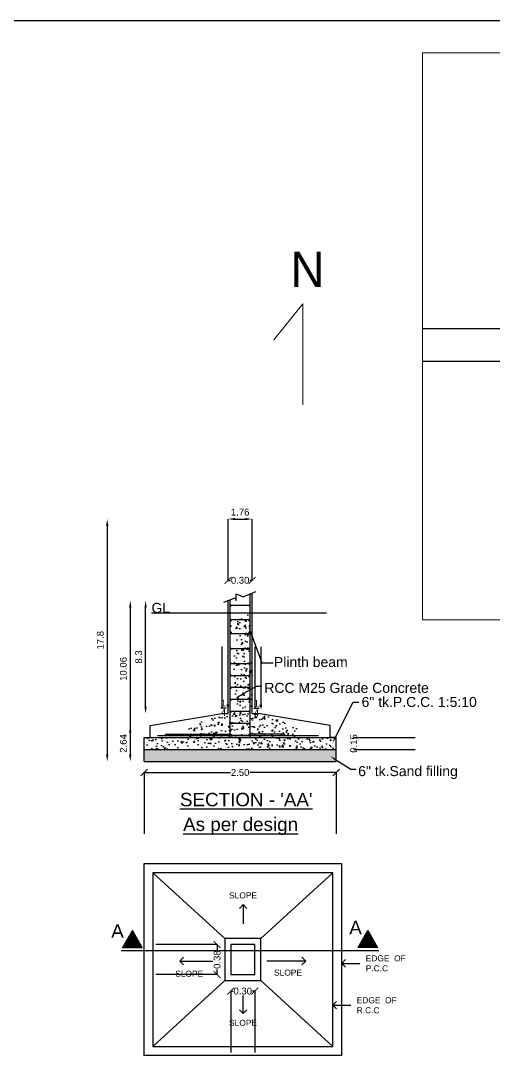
# Model space of a CAD drawing. Header units: metres. Extents: x 0 to 298, y 0 to 242.
# Drawn here: x 127.6 to 162.2, y 89.6 to 166.1 of the extents above; entities that cross this region are included whole.
import ezdxf

# ---------------------------------------------------------------- set-up
doc = ezdxf.new("R2010")
doc.units = ezdxf.units.M
doc.layers.add('LOCATION_PLAN', color=7, linetype='Continuous', lineweight=0)
doc.layers.add('NORTH_DIRECTION', color=7, linetype='Continuous', lineweight=0)
doc.styles.add('AR', font='arial.ttf')
doc.styles.get("Standard").update_dxf_attribs({"font": 'arial.ttf', "height": 0.5})
doc.styles.add('USA TEXT', font='GOTHIC.TTF')
doc.dimstyles.new('ISO-25', dxfattribs={"dimtxt": 2.5, "dimasz": 2.5, "dimexe": 1.25, "dimexo": 0.625, "dimtad": 1, "dimtxsty": 'Standard', "dimcen": 2.5, "dimadec": 0, "dimazin": 0, "dimtfac": 1, "dimtmove": 0, "dimatfit": 3, "dimfxl": 0, "dimarcsym": 0})
doc.dimstyles.new('mohan', dxfattribs={"dimtxt": 9, "dimasz": 4.5, "dimexe": 4.5, "dimexo": 9, "dimgap": 0.0625, "dimtad": 0, "dimdec": 4, "dimzin": 0, "dimdsep": 46, "dimlunit": 4, "dimtxsty": 'Standard', "dimblk": 'ARCHTICK', "dimcen": 0.09, "dimclrd": 9, "dimclre": 9, "dimclrt": 7, "dimadec": 0, "dimazin": 0, "dimtfac": 1, "dimtdec": 4, "dimtix": 1, "dimtofl": 0, "dimtmove": 2, "dimatfit": 0, "dimfxl": 0, "dimtolj": 1, "dimtzin": 0, "dimlwd": -1, "dimarcsym": 0})

# ---------------------------------------------------------------- blocks, each defined once
blk = doc.blocks.new('6')
at = {"linetype": 'ByBlock', "lineweight": -2}
for p, q in [((0, 0), (-1.5, 0)), ((0, 0), (-0.75, 0.75)), ((-0.75, -0.75), (0, 0))]:
    blk.add_line(p, q, dxfattribs=at)
blk = doc.blocks.new('_ArchTick')
at = {"color": 0, "linetype": 'ByBlock', "const_width": 0.15}
blk.add_lwpolyline([(-0.5, -0.5), (0.5, 0.5)], dxfattribs=at)
blk = doc.blocks.new('*D144')
at = {"color": 9, "lineweight": -2}
for p, q in [((142.982, 94.837), (142.982, 90.337)), ((144.743, 94.837), (144.743, 90.337))]:
    blk.add_line(p, q, dxfattribs=at)
at = {"color": 9}
for p, q in [((142.982, 94.837), (143.152, 94.837)), ((144.743, 94.837), (144.574, 94.837))]:
    blk.add_line(p, q, dxfattribs=at)
at = {"layer": 'DEFPOINTS', "color": 0}
for p in [(142.982, 96.048), (144.743, 96.048), (144.743, 94.837)]:
    blk.add_point(p, dxfattribs=at)
at = {"color": 9, "xscale": 0.5, "yscale": 0.5, "zscale": 0.5, "rotation": 180}
blk.add_blockref('_ArchTick', (142.982, 94.837), dxfattribs=at)
at = {"color": 9, "xscale": 0.5, "yscale": 0.5, "zscale": 0.5}
blk.add_blockref('_ArchTick', (144.743, 94.837), dxfattribs=at)
at = {"color": 7, "insert": (143.863, 94.837), "char_height": 0.5, "attachment_point": 5}
blk.add_mtext('\\A1;0.30', dxfattribs=at)
blk = doc.blocks.new('*D145')
at = {"color": 9, "lineweight": -2}
for p, q in [((141.979, 98.25), (137.479, 98.25)), ((141.979, 96.048), (137.479, 96.048))]:
    blk.add_line(p, q, dxfattribs=at)
at = {"color": 9}
for p, q in [((141.979, 98.25), (141.979, 97.861)), ((141.979, 96.048), (141.979, 96.437))]:
    blk.add_line(p, q, dxfattribs=at)
at = {"layer": 'DEFPOINTS', "color": 0}
for p in [(142.982, 98.25), (141.979, 96.048), (142.982, 96.048)]:
    blk.add_point(p, dxfattribs=at)
at = {"color": 9, "xscale": 0.5, "yscale": 0.5, "zscale": 0.5}
for p, rotation in [((141.979, 98.25), 90), ((141.979, 96.048), 270)]:
    blk.add_blockref('_ArchTick', p, dxfattribs=dict(at, rotation=rotation))
at = {"color": 7, "insert": (141.979, 97.149), "char_height": 0.5, "attachment_point": 5, "rotation": 90}
blk.add_mtext('\\A1;0.38', dxfattribs=at)
blk = doc.blocks.new('*D146')
at = {"color": 9, "lineweight": -2, "ltscale": 7}
for p, q in [((142.35, 115.637), (142.35, 120.137)), ((142.79, 115.637), (142.79, 120.137))]:
    blk.add_line(p, q, dxfattribs=at)
at = {"layer": 'DEFPOINTS', "color": 0, "ltscale": 7}
for p in [(142.79, 115.637), (142.35, 114.711), (142.79, 114.711)]:
    blk.add_point(p, dxfattribs=at)
at = {"color": 7, "ltscale": 7, "insert": (142.57, 115.637), "char_height": 0.5, "attachment_point": 5}
blk.add_mtext('\\A1;{\\H1x;\\S1/4;}"', dxfattribs=at)
blk = doc.blocks.new('*D147')
at = {"color": 9, "lineweight": -2, "ltscale": 7}
for p, q in [((144.768, 115.612), (144.768, 120.112)), ((145.209, 115.612), (145.209, 120.112))]:
    blk.add_line(p, q, dxfattribs=at)
at = {"layer": 'DEFPOINTS', "color": 0, "ltscale": 7}
for p in [(145.209, 115.612), (144.768, 115.158), (145.209, 115.158)]:
    blk.add_point(p, dxfattribs=at)
at = {"color": 7, "ltscale": 7, "insert": (144.989, 115.612), "char_height": 0.5, "attachment_point": 5}
blk.add_mtext('\\A1;{\\H1x;\\S1/4;}"', dxfattribs=at)
blk = doc.blocks.new('*D148')
at = {"color": 9, "lineweight": -2, "ltscale": 7}
for p, q in [((136.627, 110.884), (136.627, 106.384)), ((150.715, 110.884), (150.715, 106.384))]:
    blk.add_line(p, q, dxfattribs=at)
at = {"color": 9, "ltscale": 7}
for p, q in [((136.627, 110.884), (142.955, 110.884)), ((150.715, 110.884), (144.386, 110.884))]:
    blk.add_line(p, q, dxfattribs=at)
at = {"layer": 'DEFPOINTS', "color": 0, "ltscale": 7}
for p in [(136.627, 111.698), (150.715, 111.698), (150.715, 110.884)]:
    blk.add_point(p, dxfattribs=at)
at = {"color": 9, "ltscale": 7, "xscale": 0.5, "yscale": 0.5, "zscale": 0.5, "rotation": 180}
blk.add_blockref('_ArchTick', (136.627, 110.884), dxfattribs=at)
at = {"color": 9, "ltscale": 7, "xscale": 0.5, "yscale": 0.5, "zscale": 0.5}
blk.add_blockref('_ArchTick', (150.715, 110.884), dxfattribs=at)
at = {"color": 7, "ltscale": 7, "insert": (143.671, 110.884), "char_height": 0.5, "attachment_point": 5}
blk.add_mtext('\\A1;2.50', dxfattribs=at)
blk = doc.blocks.new('*D149')
at = {"color": 9, "lineweight": -2}
for p, q in [((152.01, 113.459), (156.51, 113.459)), ((152.01, 112.578), (156.51, 112.578))]:
    blk.add_line(p, q, dxfattribs=at)
at = {"layer": 'DEFPOINTS', "color": 0}
for p in [(150.715, 113.459), (152.01, 113.459), (150.715, 112.578)]:
    blk.add_point(p, dxfattribs=at)
at = {"color": 7, "insert": (152.01, 113.018), "char_height": 0.5, "attachment_point": 5, "rotation": 90}
blk.add_mtext('\\A1;0.15', dxfattribs=at)
blk = doc.blocks.new('*D150')
at = {"color": 9, "lineweight": -2}
for p, q in [((142.79, 124.993), (142.79, 129.493)), ((144.551, 124.993), (144.551, 129.493))]:
    blk.add_line(p, q, dxfattribs=at)
at = {"color": 9}
for p, q in [((142.79, 124.993), (142.96, 124.993)), ((144.551, 124.993), (144.382, 124.993))]:
    blk.add_line(p, q, dxfattribs=at)
at = {"layer": 'DEFPOINTS', "color": 0}
for p in [(144.551, 124.993), (142.79, 122.828), (144.551, 122.828)]:
    blk.add_point(p, dxfattribs=at)
at = {"color": 9, "xscale": 0.5, "yscale": 0.5, "zscale": 0.5, "rotation": 180}
blk.add_blockref('_ArchTick', (142.79, 124.993), dxfattribs=at)
at = {"color": 9, "xscale": 0.5, "yscale": 0.5, "zscale": 0.5}
blk.add_blockref('_ArchTick', (144.551, 124.993), dxfattribs=at)
at = {"color": 7, "insert": (143.671, 124.993), "char_height": 0.5, "attachment_point": 5}
blk.add_mtext('\\A1;0.30', dxfattribs=at)
blk = doc.blocks.new('*D154')
at = {"color": 0, "lineweight": -2}
blk.add_line((133.914, 128.993), (133.914, 112.198), dxfattribs=at)
at = {"color": 0}
for points in [[(133.831, 128.993), (133.997, 128.993), (133.914, 129.493)], [(133.831, 112.198), (133.997, 112.198), (133.914, 111.698)]]:
    blk.add_solid(points, dxfattribs=at)
at = {"layer": 'DEFPOINTS', "color": 0}
for p in [(142.79, 129.493), (133.914, 111.698), (142.79, 111.698)]:
    blk.add_point(p, dxfattribs=at)
at = {"color": 0, "insert": (133.409, 120.595), "char_height": 0.5, "attachment_point": 5, "rotation": 90}
blk.add_mtext('17.8', dxfattribs=at)
blk = doc.blocks.new('*D155')
at = {"color": 0, "lineweight": -2}
blk.add_line((135.604, 113.839), (135.604, 112.198), dxfattribs=at)
at = {"color": 0}
for points in [[(135.521, 113.839), (135.687, 113.839), (135.604, 114.339)], [(135.521, 112.198), (135.687, 112.198), (135.604, 111.698)]]:
    blk.add_solid(points, dxfattribs=at)
at = {"layer": 'DEFPOINTS', "color": 0}
for p in [(137.067, 114.339), (135.604, 111.698), (137.067, 111.698)]:
    blk.add_point(p, dxfattribs=at)
at = {"color": 0, "insert": (135.099, 113.018), "char_height": 0.5, "attachment_point": 5, "rotation": 90}
blk.add_mtext('2.64', dxfattribs=at)
blk = doc.blocks.new('*D156')
at = {"color": 0, "lineweight": -2}
blk.add_line((135.604, 123.019), (135.604, 113.959), dxfattribs=at)
at = {"color": 0}
for points in [[(135.521, 123.019), (135.687, 123.019), (135.604, 123.519)], [(135.521, 113.959), (135.687, 113.959), (135.604, 113.459)]]:
    blk.add_solid(points, dxfattribs=at)
at = {"layer": 'DEFPOINTS', "color": 0}
for p in [(142.79, 123.519), (135.604, 113.459), (142.937, 113.459)]:
    blk.add_point(p, dxfattribs=at)
at = {"color": 0, "insert": (135.099, 118.489), "char_height": 0.5, "attachment_point": 5, "rotation": 90}
blk.add_mtext('10.06', dxfattribs=at)
blk = doc.blocks.new('*D157')
at = {"color": 0, "lineweight": -2}
blk.add_line((143.29, 129.493), (144.051, 129.493), dxfattribs=at)
at = {"color": 0}
for points in [[(143.29, 129.576), (143.29, 129.409), (142.79, 129.493)], [(144.051, 129.576), (144.051, 129.409), (144.551, 129.493)]]:
    blk.add_solid(points, dxfattribs=at)
at = {"layer": 'DEFPOINTS', "color": 0}
for p in [(142.79, 129.493), (144.551, 129.493), (144.551, 129.493)]:
    blk.add_point(p, dxfattribs=at)
at = {"color": 0, "insert": (143.671, 129.998), "char_height": 0.5, "attachment_point": 5}
blk.add_mtext('1.76', dxfattribs=at)
blk = doc.blocks.new('*D158')
at = {"color": 0, "lineweight": -2}
blk.add_line((136.731, 115.719), (136.731, 123.019), dxfattribs=at)
at = {"color": 0}
for points in [[(136.647, 123.019), (136.814, 123.019), (136.731, 123.519)], [(136.647, 115.719), (136.814, 115.719), (136.731, 115.219)]]:
    blk.add_solid(points, dxfattribs=at)
at = {"layer": 'DEFPOINTS', "color": 0}
for p in [(136.731, 123.519), (142.79, 123.519), (142.79, 115.219)]:
    blk.add_point(p, dxfattribs=at)
at = {"color": 0, "insert": (136.225, 119.369), "char_height": 0.5, "attachment_point": 5, "rotation": 90}
blk.add_mtext('8.3', dxfattribs=at)

msp = doc.modelspace()

# ---------------------------------------------------------------- hatches: boundary and pattern name
h = msp.add_hatch()
h.set_pattern_fill('AR-CONC', color=256, scale=2, style=0)
h.set_pattern_definition([(50, (-2157.4578, 1911.9197), (1.05257641, -0.0920885), [0.1100622, -1.21068416]), (355, (-2157.4578, 1911.9197), (-0.20361702, 1.1038389), [0.08804976, -0.96854733]), (100.4514, (-2157.3701, 1911.912), (0.84896018, 1.01174974), [0.09353847, -1.0289232]), (46.1842, (-2157.4578, 1912.2132), (1.5661719, -0.2428985), [0.1650933, -1.8160262]), (96.6356, (-2157.3273, 1912.1929), (1.3716137, 1.429514), [0.1403077, -1.5433846]), (351.1842, (-2157.4578, 1912.2132), (1.3716126, 1.4295151), [0.1320746, -1.452821]), (21, (-2157.3111, 1912.1398), (0.87595868, -0.5908416), [0.1100622, -1.21068416]), (326, (-2157.3111, 1912.1398), (0.35706426, 1.06415476), [0.08804976, -0.96854733]), (71.4514, (-2157.2381, 1912.0905), (1.2330233, 0.4733122), [0.09353847, -1.0289232]), (37.5, (-2157.4578, 1911.91966), (0.01784454, 0.488520383), [0, -0.95680736, 0, -0.98322229, 0, -0.97221607]), (7.5, (-2157.4578, 1911.91966), (0.38605348, 0.57879759), [0, -0.56058345, 0, -0.93479492, 0, -0.37054273]), (327.5, (-2157.78507, 1911.91966), (0.783382264, -0.033099183), [0, -0.36687399, 0, -1.14464684, 0, -1.51885831]), (317.5, (-2157.9318, 1911.91966), (0.85582334, 0.14690366), [0, -0.47693618, 0, -0.7601629, 0, -1.07860952])])
h.paths.add_polyline_path([(143.37711, 119.47524), (143.23036, 119.47524), (143.23036, 115.2195), (142.79011, 115.2195), (139.9285, 114.339), (139.9285, 113.4585), (143.37711, 113.4585)])
edge = h.paths.add_edge_path(flags=16)
edge.add_ellipse((142.11032, 113.65327), major_axis=(-0.02079, 0.02079), ratio=1, start_angle=45, end_angle=225, ccw=False)
edge.add_ellipse((142.11032, 113.65327), major_axis=(0.02079, 0.02079), ratio=1, start_angle=-45, end_angle=135, ccw=False)
edge = h.paths.add_edge_path(flags=16)
edge.add_ellipse((140.8568, 113.65055), major_axis=(-0.02079, 0.02079), ratio=1, start_angle=45, end_angle=225, ccw=False)
edge.add_ellipse((140.8568, 113.65055), major_axis=(0.02079, 0.02079), ratio=1, start_angle=-45, end_angle=135, ccw=False)
edge = h.paths.add_edge_path(flags=16)
edge.add_ellipse((140.62779, 113.65055), major_axis=(0.02079, 0.02079), ratio=1, start_angle=135, end_angle=315, ccw=False)
edge.add_ellipse((140.62779, 113.65055), major_axis=(-0.02079, 0.02079), ratio=1, start_angle=-135, end_angle=45, ccw=False)
edge = h.paths.add_edge_path()
edge.add_line((143.37711, 114.4731), (143.40399, 114.4731))
edge.add_ellipse((143.43339, 114.4731), major_axis=(-0.02079, 0.02079), ratio=1, start_angle=-135, end_angle=45, ccw=False)
edge.add_line((143.4628, 114.4731), (144.31867, 114.4731))
edge.add_ellipse((144.34808, 114.4731), major_axis=(-0.02079, 0.02079), ratio=1, start_angle=-135, end_angle=45, ccw=False)
edge.add_line((144.37748, 114.4731), (144.40436, 114.4731))
edge.add_line((144.40436, 114.4731), (144.40436, 115.35359))
edge.add_line((144.40436, 115.35359), (144.37748, 115.35359))
edge.add_ellipse((144.34808, 115.35359), major_axis=(-0.02079, 0.02079), ratio=1, start_angle=45, end_angle=225, ccw=False)
edge.add_line((144.31867, 115.35359), (143.4628, 115.35359))
edge.add_ellipse((143.43339, 115.35359), major_axis=(0.02079, 0.02079), ratio=1, start_angle=135, end_angle=315, ccw=False)
edge.add_line((143.40399, 115.35359), (143.37711, 115.35359))
edge.add_line((143.37711, 115.35359), (143.37711, 114.4731))
h.paths.add_polyline_path([(144.40436, 113.4585), (147.85298, 113.4585), (147.85298, 114.339), (144.99136, 115.2195), (144.55111, 115.2195), (144.55111, 119.47524), (144.40436, 119.47524)])
edge = h.paths.add_edge_path(flags=16)
edge.add_ellipse((145.67115, 113.65327), major_axis=(0.02079, 0.02079), ratio=1, start_angle=135, end_angle=315, ccw=False)
edge.add_ellipse((145.67115, 113.65327), major_axis=(0.02079, 0.02079), ratio=1, start_angle=-45, end_angle=135, ccw=False)
edge = h.paths.add_edge_path(flags=16)
edge.add_ellipse((146.92467, 113.65055), major_axis=(0.02079, 0.02079), ratio=1, start_angle=135, end_angle=315, ccw=False)
edge.add_ellipse((146.92467, 113.65055), major_axis=(-0.02079, 0.02079), ratio=1, start_angle=-135, end_angle=45, ccw=False)
edge = h.paths.add_edge_path(flags=16)
edge.add_ellipse((147.15368, 113.65055), major_axis=(-0.02079, 0.02079), ratio=1, start_angle=45, end_angle=225, ccw=False)
edge.add_ellipse((147.15368, 113.65055), major_axis=(0.02079, 0.02079), ratio=1, start_angle=-45, end_angle=135, ccw=False)
edge = h.paths.add_edge_path()
edge.add_line((144.40436, 113.5926), (144.40436, 114.4731))
edge.add_line((144.40436, 114.4731), (144.37748, 114.4731))
edge.add_ellipse((144.34808, 114.4731), major_axis=(-0.02079, 0.02079), ratio=1, start_angle=45, end_angle=225, ccw=False)
edge.add_line((144.31867, 114.4731), (143.4628, 114.4731))
edge.add_ellipse((143.43339, 114.4731), major_axis=(-0.02079, 0.02079), ratio=1, start_angle=45, end_angle=225, ccw=False)
edge.add_line((143.40399, 114.4731), (143.37711, 114.4731))
edge.add_line((143.37711, 114.4731), (143.37711, 113.5926))
edge.add_line((143.37711, 113.5926), (144.40436, 113.5926))
edge = h.paths.add_edge_path()
edge.add_ellipse((143.43339, 116.23409), major_axis=(0.02079, 0.02079), ratio=1, start_angle=135, end_angle=315, ccw=False)
edge.add_line((143.40399, 116.23409), (143.37711, 116.23409))
edge.add_line((143.37711, 116.23409), (143.37711, 115.35359))
edge.add_line((143.37711, 115.35359), (143.40399, 115.35359))
edge.add_ellipse((143.43339, 115.35359), major_axis=(0.02079, 0.02079), ratio=1, start_angle=-45, end_angle=135, ccw=False)
edge.add_line((143.4628, 115.35359), (144.31867, 115.35359))
edge.add_ellipse((144.34808, 115.35359), major_axis=(0.02079, 0.02079), ratio=1, start_angle=-45, end_angle=135, ccw=False)
edge.add_line((144.37748, 115.35359), (144.40436, 115.35359))
edge.add_line((144.40436, 115.35359), (144.40436, 116.23409))
edge.add_line((144.40436, 116.23409), (144.37748, 116.23409))
edge.add_ellipse((144.34808, 116.23409), major_axis=(-0.02079, 0.02079), ratio=1, start_angle=45, end_angle=225, ccw=False)
edge.add_line((144.31867, 116.23409), (143.4628, 116.23409))
edge = h.paths.add_edge_path()
edge.add_ellipse((143.43339, 117.11459), major_axis=(0.02079, 0.02079), ratio=1, start_angle=135, end_angle=315, ccw=False)
edge.add_line((143.40399, 117.11459), (143.37711, 117.11459))
edge.add_line((143.37711, 117.11459), (143.37711, 116.23409))
edge.add_line((143.37711, 116.23409), (143.40399, 116.23409))
edge.add_ellipse((143.43339, 116.23409), major_axis=(0.02079, 0.02079), ratio=1, start_angle=-45, end_angle=135, ccw=False)
edge.add_line((143.4628, 116.23409), (144.31867, 116.23409))
edge.add_ellipse((144.34808, 116.23409), major_axis=(0.02079, 0.02079), ratio=1, start_angle=-45, end_angle=135, ccw=False)
edge.add_line((144.37748, 116.23409), (144.40436, 116.23409))
edge.add_line((144.40436, 116.23409), (144.40436, 117.11459))
edge.add_line((144.40436, 117.11459), (144.37748, 117.11459))
edge.add_ellipse((144.34808, 117.11459), major_axis=(-0.02079, 0.02079), ratio=1, start_angle=45, end_angle=225, ccw=False)
edge.add_line((144.31867, 117.11459), (143.4628, 117.11459))
edge = h.paths.add_edge_path()
edge.add_ellipse((143.43339, 117.99509), major_axis=(-0.02079, 0.02079), ratio=1, start_angle=45, end_angle=225, ccw=False)
edge.add_line((143.40399, 117.99509), (143.37711, 117.99509))
edge.add_line((143.37711, 117.99509), (143.37711, 117.11459))
edge.add_line((143.37711, 117.11459), (143.40399, 117.11459))
edge.add_ellipse((143.43339, 117.11459), major_axis=(0.02079, 0.02079), ratio=1, start_angle=-45, end_angle=135, ccw=False)
edge.add_line((143.4628, 117.11459), (144.31867, 117.11459))
edge.add_ellipse((144.34808, 117.11459), major_axis=(0.02079, 0.02079), ratio=1, start_angle=-45, end_angle=135, ccw=False)
edge.add_line((144.37748, 117.11459), (144.40436, 117.11459))
edge.add_line((144.40436, 117.11459), (144.40436, 117.99509))
edge.add_line((144.40436, 117.99509), (144.37748, 117.99509))
edge.add_ellipse((144.34808, 117.99509), major_axis=(-0.02079, 0.02079), ratio=1, start_angle=45, end_angle=225, ccw=False)
edge.add_line((144.31867, 117.99509), (143.4628, 117.99509))
edge = h.paths.add_edge_path()
edge.add_ellipse((144.34808, 117.99509), major_axis=(-0.02079, 0.02079), ratio=1, start_angle=-135, end_angle=45, ccw=False)
edge.add_line((144.37748, 117.99509), (144.40436, 117.99509))
edge.add_line((144.40436, 117.99509), (144.40436, 118.87558))
edge.add_line((144.40436, 118.87558), (144.37748, 118.87558))
edge.add_ellipse((144.34808, 118.87558), major_axis=(-0.02079, 0.02079), ratio=1, start_angle=45, end_angle=225, ccw=False)
edge.add_line((144.31867, 118.87558), (143.4628, 118.87558))
edge.add_ellipse((143.43339, 118.87558), major_axis=(-0.02079, 0.02079), ratio=1, start_angle=45, end_angle=225, ccw=False)
edge.add_line((143.40399, 118.87558), (143.37711, 118.87558))
edge.add_line((143.37711, 118.87558), (143.37711, 117.99509))
edge.add_line((143.37711, 117.99509), (143.40399, 117.99509))
edge.add_ellipse((143.43339, 117.99509), major_axis=(-0.02079, 0.02079), ratio=1, start_angle=-135, end_angle=45, ccw=False)
edge.add_line((143.4628, 117.99509), (144.31867, 117.99509))
edge = h.paths.add_edge_path()
edge.add_line((143.37711, 119.47524), (143.37711, 118.87558))
edge.add_line((143.37711, 118.87558), (143.40399, 118.87558))
edge.add_ellipse((143.43339, 118.87558), major_axis=(-0.02079, 0.02079), ratio=1, start_angle=-135, end_angle=45, ccw=False)
edge.add_line((143.4628, 118.87558), (144.31867, 118.87558))
edge.add_ellipse((144.34808, 118.87558), major_axis=(0.02079, 0.02079), ratio=1, start_angle=-45, end_angle=135, ccw=False)
edge.add_line((144.37748, 118.87558), (144.40436, 118.87558))
edge.add_line((144.40436, 118.87558), (144.40436, 119.47524))
edge.add_line((144.40436, 119.47524), (143.37711, 119.47524))
h.paths.add_polyline_path([(144.40436, 119.62198), (144.40436, 120.64923), (143.37711, 120.64923), (143.37711, 119.62198)])
edge = h.paths.add_edge_path(flags=16)
edge.add_ellipse((143.43965, 119.68952), major_axis=(0.02079, 0.02079), ratio=1, start_angle=135, end_angle=315, ccw=False)
edge.add_ellipse((143.43965, 119.68952), major_axis=(-0.02079, 0.02079), ratio=1, start_angle=-135, end_angle=45, ccw=False)
edge = h.paths.add_edge_path(flags=16)
edge.add_ellipse((144.34182, 119.68952), major_axis=(0.02079, 0.02079), ratio=1, start_angle=135, end_angle=315, ccw=False)
edge.add_ellipse((144.34182, 119.68952), major_axis=(0.02079, 0.02079), ratio=1, start_angle=-45, end_angle=135, ccw=False)
edge = h.paths.add_edge_path(flags=16)
edge.add_ellipse((143.43807, 120.58458), major_axis=(0.02079, 0.02079), ratio=1, start_angle=-45, end_angle=135, ccw=False)
edge.add_ellipse((143.43807, 120.58458), major_axis=(0.02079, 0.02079), ratio=1, start_angle=135, end_angle=315, ccw=False)
edge = h.paths.add_edge_path(flags=16)
edge.add_ellipse((144.3434, 120.58458), major_axis=(0.02079, 0.02079), ratio=1, start_angle=-45, end_angle=135, ccw=False)
edge.add_ellipse((144.3434, 120.58458), major_axis=(-0.02079, 0.02079), ratio=1, start_angle=45, end_angle=225, ccw=False)
edge = h.paths.add_edge_path()
edge.add_line((144.40436, 120.79598), (144.40436, 121.67344))
edge.add_line((144.40436, 121.67344), (144.37748, 121.67344))
edge.add_ellipse((144.34808, 121.67344), major_axis=(-0.02079, 0.02079), ratio=1, start_angle=45, end_angle=225, ccw=False)
edge.add_line((144.31867, 121.67344), (143.4628, 121.67344))
edge.add_ellipse((143.43339, 121.67344), major_axis=(-0.02079, 0.02079), ratio=1, start_angle=45, end_angle=225, ccw=False)
edge.add_line((143.40399, 121.67344), (143.37711, 121.67344))
edge.add_line((143.37711, 121.67344), (143.37711, 120.79598))
edge.add_line((143.37711, 120.79598), (144.40436, 120.79598))
edge = h.paths.add_edge_path()
edge.add_line((143.82334, 122.05382), (143.74993, 122.24809))
edge.add_line((143.74993, 122.24809), (143.37711, 122.10721))
edge.add_line((143.37711, 122.10721), (143.37711, 121.67344))
edge.add_line((143.37711, 121.67344), (143.40399, 121.67344))
edge.add_ellipse((143.43339, 121.67344), major_axis=(-0.02079, 0.02079), ratio=1, start_angle=-135, end_angle=45, ccw=False)
edge.add_line((143.4628, 121.67344), (144.31867, 121.67344))
edge.add_ellipse((144.34808, 121.67344), major_axis=(0.02079, 0.02079), ratio=1, start_angle=-45, end_angle=135, ccw=False)
edge.add_line((144.37748, 121.67344), (144.40436, 121.67344))
edge.add_line((144.40436, 121.67344), (144.40436, 122.52))
edge.add_line((144.40436, 122.52), (143.90363, 122.30617))
edge.add_line((143.90363, 122.30617), (143.82334, 122.53593))
edge.add_line((143.82334, 122.53593), (143.82334, 122.05382))
h.paths.add_polyline_path([(142.45449, 116.1378), (143.56599, 116.1378), (143.56599, 115.13582), (142.45449, 115.13582)], flags=9)
h = msp.add_hatch()
h.set_pattern_fill('AR-CONC', color=256, scale=2, style=0)
h.set_pattern_definition([(50, (139.2681, 97.203), (1.052576, -0.09209), [0.11006, -1.210684]), (355, (139.2681, 97.203), (-0.203617, 1.10384), [0.08805, -0.96855]), (100.4514, (139.3558, 97.1953), (0.84896, 1.01175), [0.09354, -1.028923]), (46.184, (139.2681, 97.4965), (1.56617, -0.2429), [0.16509, -1.81603]), (96.636, (139.3986, 97.4762), (1.37161, 1.42951), [0.14031, -1.54338]), (351.184, (139.2681, 97.4965), (1.37161, 1.42952), [0.13207, -1.45282]), (21, (139.4149, 97.4231), (0.87596, -0.59084), [0.11006, -1.210684]), (326, (139.4149, 97.4231), (0.357064, 1.064155), [0.08805, -0.96855]), (71.4514, (139.4879, 97.3739), (1.233023, 0.47331), [0.09354, -1.028923]), (37.5, (139.26812, 97.203), (0.0178445, 0.4885204), [0, -0.956807, 0, -0.983222, 0, -0.972216]), (7.5, (139.2681, 97.203), (0.386053, 0.578798), [0, -0.560583, 0, -0.934795, 0, -0.370543]), (327.5, (138.94087, 97.203), (0.783382, -0.033099), [0, -0.366874, 0, -1.144647, 0, -1.518858]), (317.5, (138.7941, 97.203), (0.855823, 0.146904), [0, -0.476936, 0, -0.760163, 0, -1.07861])])
h.paths.add_polyline_path([(136.62663, 113.4585), (136.62663, 112.578), (150.71459, 112.578), (150.71459, 113.4585), (150.27434, 113.4585)])
at = {"ltscale": 7}
h = msp.add_hatch(dxfattribs=at)
h.set_pattern_fill('AR-SAND', color=256, scale=2, style=0)
h.set_pattern_definition([(37.5, (139.26812, 96.90948), (-0.0092442, 0.2827606), [0, -0.2230594, 0, -0.2494743, 0, -0.238468]), (7.5, (139.26812, 96.9095), (0.259714, 0.414149), [0, -0.1203347, 0, -0.201047, 0, -0.0770435]), (327.5, (139.08762, 96.90948), (0.456999, 0.0008305), [0, -0.0733748, 0, -0.2641493, 0, -0.3448615]), (317.5, (139.08762, 96.9095), (0.441148, 0.1287985), [0, -0.0366874, 0, -0.1731645, 0, -0.198112])])
h.paths.add_polyline_path([(136.62663, 112.578), (136.62663, 111.69751), (150.71459, 111.69751), (150.71459, 112.578)])

# ---------------------------------------------------------------- linework, layer by layer
at = {"color": 1, "ltscale": 25}
for p, q in [((197.87101, 143.44623), (157.05487, 143.44623)), ((177.83055, 141.05473), (157.05487, 141.05473))]:
    msp.add_line(p, q, dxfattribs=at)
at = {"linetype": 'ByBlock', "ltscale": 7}
for p, q in [((143.38309, 123.52132), (143.38309, 124.00343)), ((143.38309, 124.00343), (143.90363, 123.77367)), ((143.90363, 123.77367), (144.82498, 124.16711)), ((144.40436, 120.94273), (144.40436, 123.98749)), ((144.55111, 115.2195), (144.55111, 124.05016)), ((142.46645, 123.39694), (143.30968, 123.71559)), ((142.79011, 115.2195), (142.79011, 123.51925)), ((142.93686, 120.94273), (142.93686, 123.5747)), ((143.30968, 123.71559), (143.38309, 123.52132)), ((142.93686, 122.11673), (144.40436, 122.11673)), ((142.93686, 121.08948), (144.40436, 121.08948)), ((142.93686, 113.4585), (142.93686, 120.94273)), ((144.40436, 113.4585), (144.40436, 120.94273)), ((137.06688, 114.339), (142.34987, 115.2195)), ((142.34987, 115.2195), (142.79011, 115.2195)), ((144.55111, 115.2195), (144.99136, 115.2195)), ((150.27434, 114.339), (144.99136, 115.2195)), ((137.06688, 113.4585), (137.06688, 114.339)), ((150.27434, 113.4585), (150.27434, 114.339)), ((136.62663, 113.4585), (150.71459, 113.4585)), ((136.62663, 111.69751), (136.62663, 113.4585)), ((136.62663, 113.4585), (137.06688, 113.4585)), ((150.71459, 113.4585), (150.27434, 113.4585)), ((150.71459, 111.69751), (150.71459, 113.4585)), ((136.62663, 112.578), (150.71459, 112.578)), ((136.62663, 111.69751), (150.71459, 111.69751))]:
    msp.add_line(p, q, dxfattribs=at)
for p, q in [((137.16304, 122.60215), (150.01779, 122.60215)), ((144.40436, 123.14094), (142.93686, 123.14094)), ((144.41086, 121.25394), (145.26355, 118.93014)), ((144.40436, 119.97301), (142.93686, 119.97301)), ((144.40436, 118.87558), (142.93686, 118.87558)), ((145.26355, 118.93014), (146.09883, 118.93014)), ((144.40436, 117.99509), (142.93686, 117.99509)), ((144.40436, 117.11459), (142.93686, 117.11459)), ((143.62209, 116.51239), (144.86255, 117.2179)), ((144.86255, 117.2179), (145.27235, 117.2179)), ((144.40436, 116.23409), (142.93686, 116.23409)), ((150.59454, 113.3452), (151.97551, 116.03922)), ((151.97551, 116.03922), (152.38532, 116.03922)), ((144.40436, 115.35359), (142.93686, 115.35359)), ((144.40436, 115.35359), (142.93686, 115.35359)), ((144.40436, 114.4731), (142.93686, 114.4731)), ((137.59641, 113.5926), (149.4221, 113.5926)), ((138.16382, 113.69447), (142.79011, 113.69447)), ((138.16382, 113.69447), (142.93686, 113.69447)), ((138.18701, 113.5926), (149.35573, 113.5926)), ((144.40436, 113.5926), (142.93686, 113.5926)), ((146.93355, 113.69447), (144.40436, 113.69447)), ((146.93355, 113.69447), (144.84059, 113.69447)), ((150.5796, 111.8968), (151.78409, 111.13269)), ((151.78409, 111.13269), (152.1939, 111.13269)), ((151.12692, 104.19295), (136.59871, 104.19295)), ((136.59871, 104.19295), (136.59871, 90.10499)), ((151.12692, 90.10499), (151.12692, 104.19295)), ((150.46655, 103.53257), (137.25908, 103.53257)), ((137.25908, 103.53257), (137.25908, 90.76536)), ((137.25908, 103.53257), (142.54207, 98.68984)), ((145.18356, 98.68984), (150.46655, 103.53257)), ((150.46655, 90.76536), (150.46655, 103.53257)), ((143.89917, 100.81838), (143.89917, 99.77664)), ((145.18356, 98.68984), (142.54207, 98.68984)), ((142.54207, 98.68984), (142.54207, 95.6081)), ((144.74331, 98.24959), (142.98232, 98.24959)), ((142.98232, 98.24959), (142.98232, 96.04835)), ((144.74331, 96.04835), (144.74331, 98.24959)), ((145.18356, 95.6081), (145.18356, 98.68984)), ((139.60826, 97.04399), (141.66157, 97.04399)), ((148.11738, 97.04399), (145.62381, 97.04399)), ((151.4938, 96.87802), (152.44767, 96.87802)), ((142.98232, 96.04835), (144.74331, 96.04835)), ((142.54207, 95.6081), (137.25908, 90.76536)), ((142.54207, 95.6081), (145.18356, 95.6081)), ((145.18356, 95.6081), (150.46655, 90.76536)), ((143.89917, 93.55685), (143.89917, 94.5213)), ((150.83342, 93.80337), (151.78729, 93.80337)), ((137.25908, 90.76536), (150.46655, 90.76536)), ((151.12692, 90.10499), (136.59871, 90.10499))]:
    msp.add_line(p, q)
at = {"ltscale": 0.1}
for p, q in [((135.76255, 99.28269), (135.04562, 98.04092)), ((135.06042, 98.04092), (135.96007, 98.94058)), ((135.13171, 98.19004), (135.93159, 98.98992)), ((135.13824, 98.04092), (135.98856, 98.89124)), ((135.21607, 98.04092), (136.01704, 98.8419)), ((135.23802, 98.37418), (135.9031, 99.03926)), ((135.29389, 98.04092), (136.04553, 98.79256)), ((135.34434, 98.55832), (135.87461, 99.0886)), ((135.37172, 98.04092), (136.07402, 98.74322)), ((135.45065, 98.74246), (135.84613, 99.13794)), ((135.55696, 98.92659), (135.81764, 99.18728)), ((135.66327, 99.11073), (135.78916, 99.23661)), ((136.47622, 98.04092), (135.76255, 99.28269)), ((152.32303, 98.04092), (153.03997, 99.28269)), ((152.3478, 98.04092), (153.24114, 98.93426)), ((152.3955, 98.16645), (153.21265, 98.9836)), ((152.42563, 98.04092), (153.26962, 98.88492)), ((152.50182, 98.35059), (153.18416, 99.03294)), ((152.50345, 98.04092), (153.29811, 98.83558)), ((152.58128, 98.04092), (153.3266, 98.78624)), ((152.60813, 98.53472), (153.15568, 99.08227)), ((152.6591, 98.04092), (153.35508, 98.7369)), ((152.71444, 98.71886), (153.12719, 99.13161)), ((152.82075, 98.903), (153.09871, 99.18095)), ((152.92706, 99.08714), (153.07022, 99.23029)), ((153.03338, 99.27128), (153.04173, 99.27963)), ((153.03997, 99.28269), (153.7569, 98.04092)), ((135.04562, 98.04092), (136.47622, 98.04092)), ((135.44954, 98.04092), (136.1025, 98.69388)), ((135.52737, 98.04092), (136.13099, 98.64454)), ((135.6052, 98.04092), (136.15948, 98.5952)), ((135.68302, 98.04092), (136.18796, 98.54586)), ((135.76085, 98.04092), (136.21645, 98.49652)), ((135.83867, 98.04092), (136.24493, 98.44718)), ((135.9165, 98.04092), (136.27342, 98.39784)), ((135.99432, 98.04092), (136.30191, 98.3485)), ((136.07215, 98.04092), (136.33039, 98.29916)), ((136.14998, 98.04092), (136.35888, 98.24982)), ((136.2278, 98.04092), (136.38737, 98.20048)), ((136.30563, 98.04092), (136.41585, 98.15115)), ((136.38345, 98.04092), (136.44434, 98.10181)), ((136.46128, 98.04092), (136.47282, 98.05247)), ((153.7569, 98.04092), (152.32303, 98.04092)), ((152.73693, 98.04092), (153.38357, 98.68756)), ((152.81476, 98.04092), (153.41205, 98.63822)), ((152.89258, 98.04092), (153.44054, 98.58888)), ((152.97041, 98.04092), (153.46903, 98.53954)), ((153.04823, 98.04092), (153.49751, 98.4902)), ((153.12606, 98.04092), (153.526, 98.44086)), ((153.20388, 98.04092), (153.55449, 98.39152)), ((153.28171, 98.04092), (153.58297, 98.34218)), ((153.35954, 98.04092), (153.61146, 98.29284)), ((153.43736, 98.04092), (153.63994, 98.2435)), ((153.51519, 98.04092), (153.66843, 98.19416)), ((153.59301, 98.04092), (153.69692, 98.14482)), ((153.67084, 98.04092), (153.7254, 98.09548)), ((153.74866, 98.04092), (153.75389, 98.04614))]:
    msp.add_line(p, q, dxfattribs=at)
at = {"ltscale": 2}
msp.add_line((134.95036, 97.8208), (153.85216, 97.8208), dxfattribs=at)
at = {"color": 1, "ltscale": 25}
msp.add_lwpolyline([(10.27602, 6.72489), (247.924, 6.72489), (247.924, 166.06417), (10.27602, 166.06417)], close=True, dxfattribs=at)
for centre, major_axis, start_param, end_param in [((142.99315, 123.14094), (0.02079, 0.02079), 5.49778714, 8.6393798), ((142.99315, 123.14094), (0.02079, 0.02079), 2.35619449, 5.49778714), ((144.34808, 123.14094), (0.02079, 0.02079), 5.49778714, 8.6393798), ((144.34808, 123.14094), (-0.02079, 0.02079), 0.78539816, 3.92699082), ((142.99035, 121.64424), (-0.02079, 0.02079), 3.92699082, 7.06858347), ((142.99783, 122.05208), (-0.02079, 0.02079), 3.92699082, 7.06858347), ((142.99783, 122.05208), (-0.02079, 0.02079), 0.78539816, 3.92699082), ((144.3434, 122.05208), (0.02079, 0.02079), 5.49778714, 8.6393798), ((144.3434, 122.05208), (-0.02079, 0.02079), 0.78539816, 3.92699082), ((144.35087, 121.64424), (0.02079, 0.02079), 5.49778714, 8.6393798), ((142.99035, 121.64424), (-0.02079, 0.02079), 0.78539816, 3.92699082), ((142.99941, 121.15702), (0.02079, 0.02079), 5.49778714, 8.6393798), ((142.99941, 121.15702), (0.02079, 0.02079), 2.35619449, 5.49778714), ((144.34182, 121.15702), (-0.02079, 0.02079), 3.92699082, 7.06858347), ((144.34182, 121.15702), (-0.02079, 0.02079), 0.78539816, 3.92699082), ((144.35087, 121.64424), (0.02079, 0.02079), 2.35619449, 5.49778714), ((142.99315, 119.97301), (0.02079, 0.02079), 5.49778714, 8.6393798), ((142.99315, 119.97301), (0.02079, 0.02079), 2.35619449, 5.49778714), ((144.34808, 119.97301), (0.02079, 0.02079), 5.49778714, 8.6393798), ((144.34808, 119.97301), (-0.02079, 0.02079), 0.78539816, 3.92699082), ((142.99315, 118.87558), (0.02079, 0.02079), 5.49778714, 8.6393798), ((142.99315, 118.87558), (0.02079, 0.02079), 2.35619449, 5.49778714), ((144.34808, 118.87558), (0.02079, 0.02079), 5.49778714, 8.6393798), ((144.34808, 118.87558), (-0.02079, 0.02079), 0.78539816, 3.92699082), ((142.99315, 117.99509), (0.02079, 0.02079), 5.49778714, 8.6393798), ((142.99315, 117.99509), (0.02079, 0.02079), 2.35619449, 5.49778714), ((144.34808, 117.99509), (0.02079, 0.02079), 5.49778714, 8.6393798), ((144.34808, 117.99509), (0.02079, 0.02079), 2.35619449, 5.49778714), ((142.99315, 117.11459), (-0.02079, 0.02079), 3.92699082, 7.06858347), ((142.99315, 117.11459), (-0.02079, 0.02079), 0.78539816, 3.92699082), ((144.34808, 117.11459), (0.02079, 0.02079), 5.49778714, 8.6393798), ((144.34808, 117.11459), (-0.02079, 0.02079), 0.78539816, 3.92699082), ((142.99315, 116.23409), (-0.02079, 0.02079), 3.92699082, 7.06858347), ((142.99315, 116.23409), (-0.02079, 0.02079), 0.78539816, 3.92699082), ((144.34808, 116.23409), (0.02079, 0.02079), 5.49778714, 8.6393798), ((144.34808, 116.23409), (-0.02079, 0.02079), 0.78539816, 3.92699082), ((142.99315, 115.35359), (-0.02079, 0.02079), 3.92699082, 7.06858347), ((142.99315, 115.35359), (-0.02079, 0.02079), 0.78539816, 3.92699082), ((144.34808, 115.35359), (0.02079, 0.02079), 5.49778714, 8.6393798), ((144.34808, 115.35359), (-0.02079, 0.02079), 0.78539816, 3.92699082), ((142.99315, 114.4731), (0.02079, 0.02079), 5.49778714, 8.6393798), ((142.99315, 114.4731), (0.02079, 0.02079), 2.35619449, 5.49778714), ((144.34808, 114.4731), (0.02079, 0.02079), 5.49778714, 8.6393798), ((144.34808, 114.4731), (0.02079, 0.02079), 2.35619449, 5.49778714), ((138.20642, 113.65055), (-0.02079, 0.02079), 3.92699082, 7.06858347), ((138.20642, 113.65055), (-0.02079, 0.02079), 3.92699082, 7.06858347), ((138.20642, 113.65055), (-0.02079, 0.02079), 0.78539816, 3.92699082), ((138.20642, 113.65055), (-0.02079, 0.02079), 0.78539816, 3.92699082), ((138.43543, 113.65055), (0.02079, 0.02079), 5.49778714, 8.6393798), ((138.43543, 113.65055), (0.02079, 0.02079), 5.49778714, 8.6393798), ((138.43543, 113.65055), (-0.02079, 0.02079), 0.78539816, 3.92699082), ((138.43543, 113.65055), (-0.02079, 0.02079), 0.78539816, 3.92699082), ((139.68895, 113.65327), (0.02079, 0.02079), 5.49778714, 8.6393798), ((139.68895, 113.65327), (-0.02079, 0.02079), 0.78539816, 3.92699082), ((142.99863, 113.65141), (-0.02079, 0.02079), 3.92699082, 7.06858347), ((142.99863, 113.65141), (-0.02079, 0.02079), 0.78539816, 3.92699082), ((144.34391, 113.65017), (-0.02079, 0.02079), 3.92699082, 7.06858347), ((144.34391, 113.65017), (0.02079, 0.02079), 2.35619449, 5.49778714), ((145.45103, 113.65327), (-0.02079, 0.02079), 3.92699082, 7.06858347), ((145.45103, 113.65327), (-0.02079, 0.02079), 0.78539816, 3.92699082), ((146.70454, 113.65055), (-0.02079, 0.02079), 3.92699082, 7.06858347), ((146.70454, 113.65055), (-0.02079, 0.02079), 3.92699082, 7.06858347), ((146.70454, 113.65055), (0.02079, 0.02079), 2.35619449, 5.49778714), ((146.70454, 113.65055), (0.02079, 0.02079), 2.35619449, 5.49778714), ((146.93355, 113.65055), (0.02079, 0.02079), 5.49778714, 8.6393798), ((146.93355, 113.65055), (0.02079, 0.02079), 5.49778714, 8.6393798), ((146.93355, 113.65055), (-0.02079, 0.02079), 0.78539816, 3.92699082), ((146.93355, 113.65055), (-0.02079, 0.02079), 0.78539816, 3.92699082)]:
    msp.add_ellipse(centre, major_axis=major_axis, ratio=1, start_param=start_param, end_param=end_param)
for points in [[(144.3592, 121.23498), (144.29712, 121.56392), (144.46252, 121.2729)], [(143.6493, 116.46455), (143.33508, 116.34915), (143.59489, 116.56022)], [(150.64351, 113.32009), (150.44392, 113.05137), (150.54557, 113.3703)], [(150.55012, 111.85033), (150.30078, 112.07368), (150.60908, 111.94327)]]:
    msp.add_solid(points)
at = {"layer": 'LOCATION_PLAN', "color": 7}
msp.add_lwpolyline([(157.05487, 163.70835), (206.55941, 163.70835), (206.55941, 122.0892), (157.05487, 122.0892)], close=True, dxfattribs=at)
at = {"layer": 'NORTH_DIRECTION', "color": 7}
msp.add_lwpolyline([(148.26396, 137.87226), (148.26396, 137.87226), (148.26396, 145.28033), (146.13663, 142.64244)], dxfattribs=at)

# ---------------------------------------------------------------- block references
for p, xscale, yscale, zscale, rotation in [((143.89917, 101.18525), 0.3668739878630736, 0.3668739878630736, 0.3668739878630736, 90), ((139.24138, 97.04399), 0.3668739877321057, 0.3668739877321057, 0.3668739877321057, 180), ((151.12692, 96.87802), 0.3668739877321057, 0.3668739877321057, 0.3668739877321057, 180), ((143.89917, 93.18997), 0.3668739878630736, 0.3668739878630736, 0.3668739878630736, 270), ((150.46655, 93.80337), 0.3668739877321057, 0.3668739877321057, 0.3668739877321057, 180)]:
    msp.add_blockref('6', p, dxfattribs=dict(xscale=xscale, yscale=yscale, zscale=zscale, rotation=rotation))
at = {"xscale": 0.3668739877321057, "yscale": 0.3668739877321057, "zscale": 0.3668739877321057}
msp.add_blockref('6', (148.48425, 97.04399), dxfattribs=at)

# ---------------------------------------------------------------- texts
at = {"ltscale": 7}
for s, p in [('GL', (137.16304, 122.60215)), ('Plinth beam', (146.15097, 118.62971)), ('RCC M25 Grade Concrete', (145.44737, 116.7325)), ('6" tk.P.C.C. 1:5:10', (152.58654, 115.69904)), ('6" tk.Sand filling', (152.33406, 110.62237))]:
    msp.add_text(s, height=0.733748, dxfattribs=at).set_placement(p)
at = {"style": 'AR'}
for s, height, p in [("%%USECTION - 'AA'", 0.9880834, (139.25313, 108.40623)), ('%%UAs per design', 0.9880834, (139.48518, 106.5928)), ('SLOPE', 0.440249, (142.85822, 101.64371)), ('A', 0.99056, (134.20904, 98.75242)), ('A', 0.99056, (151.67961, 99.0117)), ('EDGE  OF', 0.440249, (152.88792, 97.02477)), ('SLOPE', 0.440249, (146.15928, 95.9799)), ('P.C.C', 0.440249, (152.88792, 96.29103)), ('SLOPE', 0.440249, (138.90731, 95.89602)), ('EDGE  OF', 0.440249, (152.22754, 93.95012)), ('R.C.C', 0.440249, (152.22754, 93.21638)), ('SLOPE', 0.440249, (142.85822, 92.29127))]:
    msp.add_text(s, height=height, dxfattribs=at).set_placement(p)
at = {"layer": 'NORTH_DIRECTION', "color": 7, "insert": (147.36287, 149.10982), "char_height": 2.592, "attachment_point": 1, "style": 'USA TEXT'}
msp.add_mtext_dynamic_manual_height_columns('N', width=1.1850696, gutter_width=30, heights=[2.65126], dxfattribs=at)

# ---------------------------------------------------------------- dimensions: what is measured, and where the dimension line sits
dim = msp.add_linear_dim(base=(144.55111, 129.49266), p1=(142.79011, 129.49266), p2=(144.55111, 129.49266), dimstyle='ISO-25', override={"dimtxt": 0.5, "dimasz": 0.5, "dimgap": 0.25, "dimdsep": 46, "dimse1": 1, "dimse2": 1, "dimfxl": 0.25, "dimfxlon": 1, "dimarcsym": 2})
dim.commit()
dim.dimension.update_dxf_attribs({"geometry": '*D157', "text_midpoint": (143.67061, 129.99795)})
for base, p1, p2, picture, middle in [((133.914, 111.69751), (142.79011, 129.49266), (142.79011, 111.69751), '*D154', (133.40871, 120.59509)), ((135.60398, 113.4585), (142.79011, 123.51925), (142.93686, 113.4585), '*D156', (135.0987, 118.48888)), ((136.73059, 123.51925), (142.79011, 115.2195), (142.79011, 123.51925), '*D158', (136.22513, 119.36937)), ((135.60398, 111.69751), (137.06688, 114.339), (137.06688, 111.69751), '*D155', (135.0987, 113.01825))]:
    dim = msp.add_linear_dim(base=base, p1=p1, p2=p2, angle=90, dimstyle='ISO-25', override={"dimtxt": 0.5, "dimasz": 0.5, "dimgap": 0.25, "dimdsep": 46, "dimse1": 1, "dimse2": 1, "dimfxl": 0.25, "dimfxlon": 1, "dimarcsym": 2})
    dim.commit()
    dim.dimension.update_dxf_attribs({"geometry": picture, "text_midpoint": middle})
for base, p1, p2, picture, middle in [((144.55111, 124.99266), (142.79011, 122.82771), (144.55111, 122.82771), '*D150', (143.67061, 124.99266)), ((144.74331, 94.83744), (142.98232, 96.04835), (144.74331, 96.04835), '*D144', (143.86282, 94.83744))]:
    dim = msp.add_linear_dim(base=base, p1=p1, p2=p2, text='0.30', dimstyle='mohan', override={"dimasz": 0.5, "dimlfac": 0.5, "dimfxl": 6})
    dim.commit()
    dim.dimension.update_dxf_attribs({"geometry": picture, "text_midpoint": middle})
at = {"ltscale": 7}
for base, p1, p2, picture, middle in [((142.79011, 115.63681), (142.34987, 114.71135), (142.79011, 114.71135), '*D146', (142.56999, 115.63681)), ((145.20863, 115.61173), (144.76838, 115.15808), (145.20863, 115.15808), '*D147', (144.98851, 115.61173))]:
    dim = msp.add_linear_dim(base=base, p1=p1, p2=p2, dimstyle='mohan', override={"dimlfac": 0.5, "dimfxl": 6}, dxfattribs=at)
    dim.commit()
    dim.dimension.update_dxf_attribs({"geometry": picture, "text_midpoint": middle})
for base, p1, p2, text, override, picture, middle in [((152.01029, 113.4585), (150.71459, 112.578), (150.71459, 113.4585), '0.15', {"dimlfac": 0.5, "dimfxl": 6}, '*D149', (152.01029, 113.01825)), ((141.97897, 96.04835), (142.98232, 98.24959), (142.98232, 96.04835), '0.38', {"dimasz": 0.5, "dimlfac": 0.5, "dimfxl": 6}, '*D145', (141.97897, 97.14897))]:
    dim = msp.add_linear_dim(base=base, p1=p1, p2=p2, angle=90, text=text, dimstyle='mohan', override=override)
    dim.commit()
    dim.dimension.update_dxf_attribs({"geometry": picture, "text_midpoint": middle})
dim = msp.add_linear_dim(base=(150.71459, 110.88391), p1=(136.62663, 111.69751), p2=(150.71459, 111.69751), text='2.50', dimstyle='mohan', override={"dimasz": 0.5, "dimlfac": 0.5, "dimfxl": 6}, dxfattribs=at)
dim.commit()
dim.dimension.update_dxf_attribs({"geometry": '*D148', "text_midpoint": (143.67061, 110.88391)})

doc.saveas('drawing.dxf')
